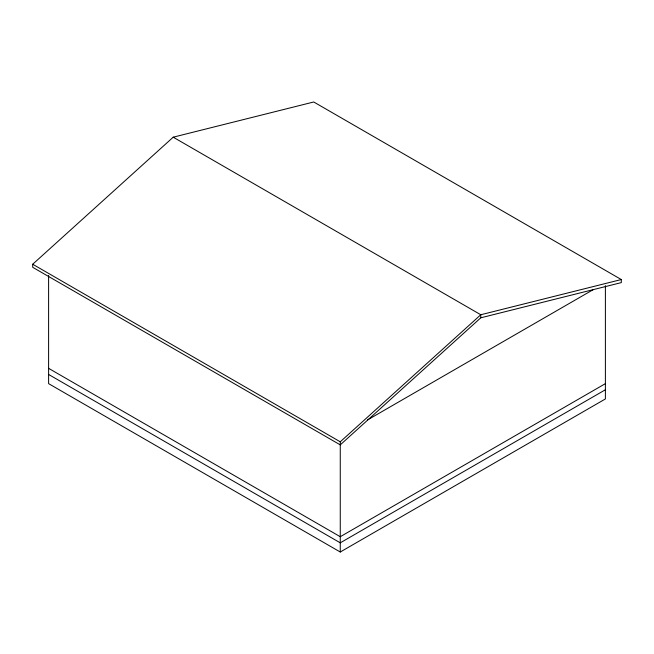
<?xml version="1.0" encoding="UTF-8"?>
<svg xmlns="http://www.w3.org/2000/svg" width="654" height="654" viewBox="0 0 654 654"><rect width="100%" height="100%" fill="white"/><g stroke="black" fill="none" stroke-linecap="round" stroke-linejoin="round"><path stroke-width="0.98" d="M32.7 264.241L173.22 137.185L313.74 101.983L621.3 279.544L621.3 282.61L480.78 317.811L340.26 444.867L32.7 267.298L32.7 264.241L340.26 441.802L340.26 552.017L605.391 398.948L605.391 285.667M340.26 441.802L480.78 314.754L621.3 279.544M367.605 419.893L593.472 289.493M605.391 383.636L340.26 536.713L48.609 368.333M605.391 389.759L340.26 542.836L48.609 374.456M173.22 137.185L480.78 314.754L480.78 317.811M340.26 552.017L48.609 383.636L48.609 275.465"/></g></svg>
